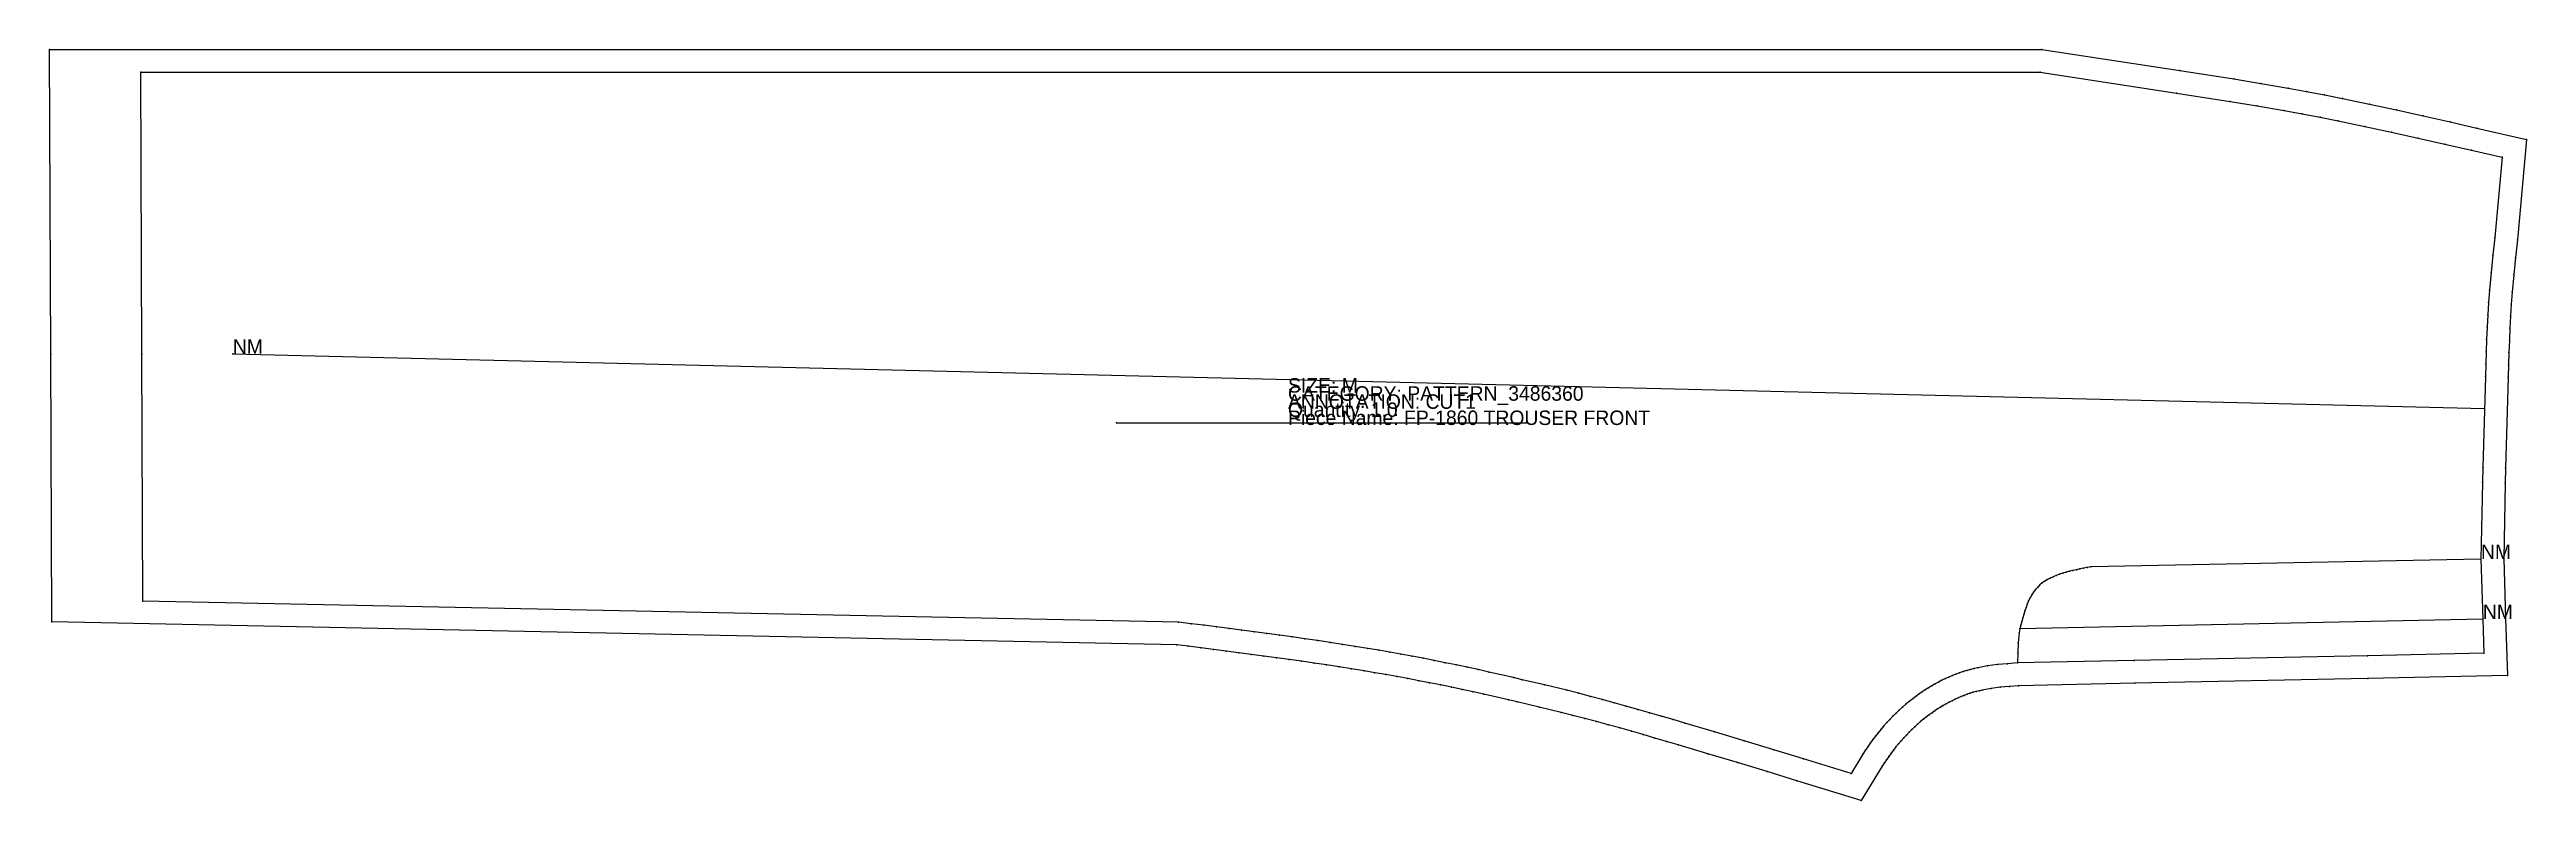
# Model space of a CAD drawing. Extents: x 0 to 70.5, y -94.6 to 1.4.
# Drawn here: x 27.68 to 70.5, y -94.56 to -81.58 of the extents above.
import ezdxf

# ---------------------------------------------------------------- set-up
doc = ezdxf.new("R2010")
doc.units = 0

# ---------------------------------------------------------------- blocks, each defined once
blk = doc.blocks.new('FP-1860 TROUSER FRONT_M')
at = {"layer": '1'}
for points in [[(27.7177, -91.4767), (27.6979, -86.845), (27.6781, -81.5789)], [(27.6781, -81.5789), (62.1186, -81.5789), (64.5063, -81.944), (65.4376, -82.0884), (65.9079, -82.1652), (66.3787, -82.2466), (66.6933, -82.3043), (67.0069, -82.3643), (67.3201, -82.4265), (67.7857, -82.5227), (68.2496, -82.6224), (68.7138, -82.7251), (69.1772, -82.8301), (69.6394, -82.9362), (70.4985, -83.1349)], [(70.4985, -83.1349), (70.3435, -84.8677)], [(70.3435, -84.8677), (70.3091, -85.1749), (70.2776, -85.4749), (70.2507, -85.7736), (70.2354, -85.9807), (70.2228, -86.189), (70.2124, -86.3983), (70.2037, -86.6087), (70.1962, -86.8199), (70.1898, -87.0319), (70.1836, -87.2454), (70.138, -88.8166), (70.13, -89.0755), (70.1057, -90.3855), (70.1387, -91.4145), (70.1387, -91.4145), (70.1705, -92.4027)], [(58.9986, -94.5627), (57.8859, -94.2209), (57.3733, -94.0643), (56.8611, -93.9089), (56.3487, -93.7549), (55.8355, -93.6022), (55.6334, -93.5427), (55.4307, -93.4833), (55.2285, -93.4246), (55.0262, -93.3667), (54.8241, -93.3095), (54.6219, -93.2533), (54.4197, -93.1983), (54.2173, -93.1442), (54.015, -93.0916), (53.8128, -93.0405), (53.4312, -92.9478), (53.0479, -92.8575), (53.0474, -92.8573), (52.8981, -92.8224), (52.4766, -92.7259), (52.2894, -92.6846), (52.1016, -92.6441), (51.9135, -92.6046), (51.7254, -92.566), (51.5369, -92.5284), (51.3482, -92.4916), (51.1594, -92.4558), (50.9706, -92.421), (50.7814, -92.3871), (50.5919, -92.354), (50.4025, -92.322), (50.187, -92.2866), (49.9713, -92.2523), (49.7553, -92.2191), (49.5391, -92.1867), (49.3226, -92.1552), (49.1059, -92.1245), (48.8889, -92.0946), (48.6716, -92.0651), (48.4542, -92.0363), (48.2369, -92.0079), (48.019, -91.9799), (47.8009, -91.9522), (47.5824, -91.9247), (47.3637, -91.8973), (47.1653, -91.8724), (27.7177, -91.4767)], [(70.1705, -92.4027), (67.7571, -92.4527), (67.7571, -92.4527), (63.7269, -92.5363), (63.7269, -92.5363), (61.7197, -92.5779), (61.5612, -92.5901), (61.3989, -92.6054), (61.244, -92.6253), (61.0914, -92.653), (61.0401, -92.6644), (60.9868, -92.6778), (60.9339, -92.6927), (60.8807, -92.7092), (60.8281, -92.727), (60.7758, -92.7462), (60.7235, -92.767), (60.6716, -92.7891), (60.6198, -92.8127), (60.5682, -92.8376), (60.5176, -92.8635), (60.4671, -92.8909), (60.4169, -92.9196), (60.3674, -92.9493), (60.3184, -92.9802), (60.2699, -93.0123), (60.2224, -93.0452), (60.1752, -93.0794), (60.1288, -93.1144), (60.0758, -93.1563), (60.0241, -93.1993), (59.9731, -93.2435), (59.9232, -93.2889), (59.8741, -93.3355), (59.826, -93.3833), (59.7787, -93.4322), (59.7323, -93.4821), (59.687, -93.533), (59.6425, -93.585), (59.5988, -93.6381), (59.556, -93.6921), (59.5142, -93.7467), (59.4733, -93.8024), (59.4333, -93.8589), (59.3942, -93.916), (59.3584, -93.9705), (58.9986, -94.5627)]]:
    blk.add_lwpolyline(points, dxfattribs=at)
at = {"layer": '14'}
for points in [[(29.291, -91.1149), (29.2727, -86.839), (29.2544, -81.9726)], [(29.2544, -81.9726), (62.0887, -81.9726), (64.4464, -82.3331), (65.3758, -82.4772), (65.8427, -82.5534), (66.3097, -82.6342), (66.6209, -82.6912), (66.9316, -82.7507), (67.242, -82.8123), (67.7045, -82.9079), (68.1657, -83.007), (68.6278, -83.1093), (69.0897, -83.2139), (69.5507, -83.3197), (70.0759, -83.4412)], [(70.0759, -83.4412), (69.9518, -84.8282)], [(69.9518, -84.8282), (69.9177, -85.1324), (69.8858, -85.4367), (69.8583, -85.7414), (69.8426, -85.9543), (69.8297, -86.1673), (69.8191, -86.3804), (69.8103, -86.5936), (69.8028, -86.807), (69.7963, -87.0204), (69.7901, -87.2339), (69.7445, -88.8045), (69.7365, -89.0658), (69.7119, -90.3881), (69.7452, -91.4271), (69.7452, -91.4271), (69.7642, -92.0173)], [(58.8213, -94.0963), (58.001, -93.8443), (57.488, -93.6876), (56.9749, -93.532), (56.4615, -93.3777), (55.9473, -93.2247), (55.7441, -93.1648), (55.5409, -93.1053), (55.3376, -93.0463), (55.134, -92.988), (54.9304, -92.9304), (54.7264, -92.8737), (54.5222, -92.8181), (54.3177, -92.7635), (54.1128, -92.7102), (53.9075, -92.6583), (53.5229, -92.5649), (53.1377, -92.4741), (53.1377, -92.4741), (52.9869, -92.4388), (52.563, -92.3418), (52.3734, -92.2999), (52.1836, -92.259), (51.9936, -92.2191), (51.8035, -92.1801), (51.6131, -92.1421), (51.4226, -92.105), (51.2319, -92.0688), (51.041, -92.0336), (50.85, -91.9994), (50.6587, -91.966), (50.4673, -91.9336), (50.2498, -91.8979), (50.0322, -91.8633), (49.8144, -91.8298), (49.5966, -91.7972), (49.3786, -91.7655), (49.1605, -91.7346), (48.9423, -91.7045), (48.724, -91.6749), (48.5056, -91.6459), (48.2872, -91.6174), (48.0687, -91.5893), (47.8501, -91.5615), (47.6314, -91.534), (47.4127, -91.5066), (47.1939, -91.4792), (29.291, -91.1149)], [(69.7642, -92.0173), (67.749, -92.0591), (67.749, -92.0591), (63.7188, -92.1427), (63.7188, -92.1427), (61.7005, -92.1845), (61.5277, -92.1978), (61.3554, -92.214), (61.1837, -92.2361), (61.0134, -92.267), (60.9493, -92.2813), (60.8856, -92.2973), (60.8223, -92.3151), (60.7594, -92.3346), (60.697, -92.3557), (60.6351, -92.3785), (60.5737, -92.4029), (60.5129, -92.4288), (60.4527, -92.4562), (60.393, -92.485), (60.334, -92.5152), (60.2756, -92.5469), (60.218, -92.5798), (60.161, -92.614), (60.1048, -92.6495), (60.0494, -92.6861), (59.9948, -92.7239), (59.941, -92.7629), (59.8881, -92.8029), (59.8281, -92.8503), (59.7693, -92.8991), (59.7116, -92.9492), (59.6552, -93.0005), (59.5999, -93.053), (59.5458, -93.1067), (59.4929, -93.1614), (59.4411, -93.2172), (59.3905, -93.274), (59.341, -93.3318), (59.2926, -93.3906), (59.2453, -93.4502), (59.1992, -93.5106), (59.1541, -93.5719), (59.1102, -93.6339), (59.0673, -93.6966), (59.0256, -93.76), (58.8213, -94.0963)]]:
    blk.add_lwpolyline(points, dxfattribs=at)
at = {"layer": '2'}
for p in [(27.6781, -81.5789), (27.6781, -81.5789), (62.1186, -81.5789), (29.2544, -81.9726), (29.2544, -81.9726), (62.0887, -81.9726), (70.0759, -83.4412), (70.0759, -83.4412), (70.4985, -83.1349), (70.4985, -83.1349), (69.9518, -84.8282), (69.9518, -84.8282), (70.3435, -84.8677), (70.3435, -84.8677), (27.6979, -86.845), (29.2727, -86.839), (30.8475, -86.839), (46.1218, -88.0344), (53.2085, -88.0344), (69.7741, -87.7847), (69.7365, -89.0658), (70.13, -89.0755), (62.9662, -90.5233), (69.7119, -90.3881), (69.7119, -90.3881), (70.1057, -90.3855), (29.291, -91.1149), (29.291, -91.1149), (27.7177, -91.4767), (27.7177, -91.4767), (47.1939, -91.4792), (61.7428, -91.5945), (69.7452, -91.4271), (69.7452, -91.4271), (70.1387, -91.4145), (47.1653, -91.8724), (61.7268, -91.6622), (67.749, -92.0591), (69.7642, -92.0173), (69.7642, -92.0173), (53.1377, -92.4741), (53.1377, -92.4741), (61.1837, -92.2361), (61.7005, -92.1845), (61.7005, -92.1845), (63.7188, -92.1427), (67.7571, -92.4527), (70.1705, -92.4027), (70.1705, -92.4027), (53.0479, -92.8575), (61.244, -92.6253), (61.7197, -92.5779), (63.7269, -92.5363), (58.8213, -94.0963), (58.8213, -94.0963), (58.9986, -94.5627), (58.9986, -94.5627)]:
    blk.add_point(p, dxfattribs=at)
at = {"layer": '3'}
for p in [(64.5063, -81.944), (65.4376, -82.0884), (65.9079, -82.1652), (64.4464, -82.3331), (65.3758, -82.4772), (65.8427, -82.5534), (66.3097, -82.6342), (66.3787, -82.2466), (66.6933, -82.3043), (67.0069, -82.3643), (67.3201, -82.4265), (67.7857, -82.5227), (68.2496, -82.6224), (66.6209, -82.6912), (66.9316, -82.7507), (67.242, -82.8123), (67.7045, -82.9079), (68.1657, -83.007), (68.7138, -82.7251), (69.1772, -82.8301), (69.6394, -82.9362), (68.6278, -83.1093), (69.0897, -83.2139), (69.5507, -83.3197), (69.9177, -85.1324), (70.3091, -85.1749), (69.8858, -85.4367), (70.2776, -85.4749), (69.8426, -85.9543), (69.8583, -85.7414), (70.2354, -85.9807), (70.2507, -85.7736), (69.8191, -86.3804), (69.8297, -86.1673), (70.2124, -86.3983), (70.2228, -86.189), (69.8028, -86.807), (69.8103, -86.5936), (70.1962, -86.8199), (70.2037, -86.6087), (69.7901, -87.2339), (69.7963, -87.0204), (70.1836, -87.2454), (70.1898, -87.0319), (69.7445, -88.8045), (70.138, -88.8166), (62.1725, -90.7716), (62.2187, -90.7432), (62.2673, -90.7171), (62.318, -90.6933), (62.3707, -90.6715), (62.4252, -90.6514), (62.4813, -90.6331), (62.5387, -90.6162), (62.5975, -90.6005), (62.6573, -90.586), (62.718, -90.5724), (62.7794, -90.5595), (62.8414, -90.5471), (62.9037, -90.5351), (61.8687, -91.1678), (61.8926, -91.1123), (61.9186, -91.059), (61.9471, -91.0082), (61.9782, -90.9601), (62.0122, -90.9149), (62.0493, -90.8729), (62.0876, -90.8363), (62.1287, -90.8026), (47.4127, -91.5066), (47.6314, -91.534), (47.8501, -91.5615), (48.0687, -91.5893), (48.2872, -91.6174), (61.742, -91.5978), (61.7575, -91.5337), (61.7734, -91.47), (61.79, -91.4071), (61.8077, -91.3452), (61.8265, -91.2845), (61.8467, -91.2253), (69.7452, -91.4271), (70.1387, -91.4145), (47.3637, -91.8973), (47.5824, -91.9247), (47.8009, -91.9522), (48.019, -91.9799), (48.2369, -92.0079), (48.4542, -92.0363), (48.5056, -91.6459), (48.724, -91.6749), (48.9423, -91.7045), (49.1605, -91.7346), (49.3786, -91.7655), (49.5966, -91.7972), (49.8144, -91.8298), (50.0322, -91.8633), (50.2498, -91.8979), (50.4673, -91.9336), (50.6587, -91.966), (50.85, -91.9994), (51.041, -92.0336), (61.7047, -92.0103), (61.7123, -91.8362), (67.749, -92.0591), (48.6716, -92.0651), (48.8889, -92.0946), (49.1059, -92.1245), (49.3226, -92.1552), (49.5391, -92.1867), (49.7553, -92.2191), (49.9713, -92.2523), (50.187, -92.2866), (50.4025, -92.322), (50.5919, -92.354), (50.7814, -92.3871), (50.9706, -92.421), (51.1594, -92.4558), (51.2319, -92.0688), (51.3482, -92.4916), (51.4226, -92.105), (51.6131, -92.1421), (51.8035, -92.1801), (51.9936, -92.2191), (52.1836, -92.259), (52.3734, -92.2999), (52.563, -92.3418), (52.9869, -92.4388), (60.393, -92.485), (60.4527, -92.4562), (60.5129, -92.4288), (60.5737, -92.4029), (60.6351, -92.3785), (60.697, -92.3557), (60.7594, -92.3346), (60.8223, -92.3151), (60.8856, -92.2973), (60.9493, -92.2813), (61.0134, -92.267), (61.3554, -92.214), (61.5277, -92.1978), (63.7188, -92.1427), (67.7571, -92.4527), (51.5369, -92.5284), (51.7254, -92.566), (51.9135, -92.6046), (52.1016, -92.6441), (52.2894, -92.6846), (52.4766, -92.7259), (52.8981, -92.8224), (53.0474, -92.8573), (53.5229, -92.5649), (53.9075, -92.6583), (54.1128, -92.7102), (54.3177, -92.7635), (54.5222, -92.8181), (54.7264, -92.8737), (59.7693, -92.8991), (59.8281, -92.8503), (59.8881, -92.8029), (59.941, -92.7629), (59.9948, -92.7239), (60.0494, -92.6861), (60.1048, -92.6495), (60.161, -92.614), (60.218, -92.5798), (60.2756, -92.5469), (60.334, -92.5152), (60.4169, -92.9196), (60.4671, -92.8909), (60.5176, -92.8635), (60.5682, -92.8376), (60.6198, -92.8127), (60.6716, -92.7891), (60.7235, -92.767), (60.7758, -92.7462), (60.8281, -92.727), (60.8807, -92.7092), (60.9339, -92.6927), (60.9868, -92.6778), (61.0401, -92.6644), (61.0914, -92.653), (61.3989, -92.6054), (61.5612, -92.5901), (63.7269, -92.5363), (53.4312, -92.9478), (53.8128, -93.0405), (54.015, -93.0916), (54.2173, -93.1442), (54.4197, -93.1983), (54.6219, -93.2533), (54.8241, -93.3095), (54.9304, -92.9304), (55.134, -92.988), (55.3376, -93.0463), (55.5409, -93.1053), (55.7441, -93.1648), (55.9473, -93.2247), (59.341, -93.3318), (59.3905, -93.274), (59.4411, -93.2172), (59.4929, -93.1614), (59.5458, -93.1067), (59.5999, -93.053), (59.6552, -93.0005), (59.7116, -92.9492), (59.8741, -93.3355), (59.9232, -93.2889), (59.9731, -93.2435), (60.0241, -93.1993), (60.0758, -93.1563), (60.1288, -93.1144), (60.1752, -93.0794), (60.2224, -93.0452), (60.2699, -93.0123), (60.3184, -92.9802), (60.3674, -92.9493), (55.0262, -93.3667), (55.2285, -93.4246), (55.4307, -93.4833), (55.6334, -93.5427), (55.8355, -93.6022), (56.3487, -93.7549), (56.4615, -93.3777), (56.9749, -93.532), (57.488, -93.6876), (59.0256, -93.76), (59.0673, -93.6966), (59.1102, -93.6339), (59.1541, -93.5719), (59.1992, -93.5106), (59.2453, -93.4502), (59.2926, -93.3906), (59.5142, -93.7467), (59.556, -93.6921), (59.5988, -93.6381), (59.6425, -93.585), (59.687, -93.533), (59.7323, -93.4821), (59.7787, -93.4322), (59.826, -93.3833), (56.8611, -93.9089), (57.3733, -94.0643), (58.001, -93.8443), (59.3584, -93.9705), (59.3942, -93.916), (59.4333, -93.8589), (59.4733, -93.8024), (57.8859, -94.2209)]:
    blk.add_point(p, dxfattribs=at)
at = {"layer": '5'}
blk.add_line((46.1218, -88.0344), (53.2085, -88.0344), dxfattribs=at)
at = {"layer": '7'}
blk.add_line((46.1218, -88.0344), (53.2085, -88.0344), dxfattribs=at)
at = {"layer": '8'}
for p, q in [((30.8475, -86.839), (69.7741, -87.7847)), ((69.7452, -91.4271), (61.7428, -91.5945))]:
    blk.add_line(p, q, dxfattribs=at)
blk.add_lwpolyline([(69.7119, -90.3881), (62.9662, -90.5233), (62.9037, -90.5351), (62.8414, -90.5471), (62.7794, -90.5595), (62.718, -90.5724), (62.6573, -90.586), (62.5975, -90.6005), (62.5387, -90.6162), (62.4813, -90.6331), (62.4252, -90.6514), (62.3707, -90.6715), (62.318, -90.6933), (62.2673, -90.7171), (62.2187, -90.7432), (62.1725, -90.7716), (62.1287, -90.8026), (62.0876, -90.8363), (62.0493, -90.8729), (62.0122, -90.9149), (61.9782, -90.9601), (61.9471, -91.0082), (61.9186, -91.059), (61.8926, -91.1123), (61.8687, -91.1678), (61.8467, -91.2253), (61.8265, -91.2845), (61.8077, -91.3452), (61.79, -91.4071), (61.7734, -91.47), (61.7575, -91.5337), (61.742, -91.5978), (61.7268, -91.6622), (61.7123, -91.8362), (61.7047, -92.0103), (61.7005, -92.1845)], dxfattribs=at)
at = {"layer": '84'}
for points in [[(27.7177, -91.4767), (27.6979, -86.845), (27.6781, -81.5789)], [(27.6781, -81.5789), (62.1186, -81.5789), (64.5063, -81.944), (65.4376, -82.0884), (65.9079, -82.1652), (66.3787, -82.2466), (66.6933, -82.3043), (67.0069, -82.3643), (67.3201, -82.4265), (67.7857, -82.5227), (68.2496, -82.6224), (68.7138, -82.7251), (69.1772, -82.8301), (69.6394, -82.9362), (70.4985, -83.1349)], [(70.4985, -83.1349), (70.3435, -84.8677)], [(70.3435, -84.8677), (70.3091, -85.1749), (70.2776, -85.4749), (70.2507, -85.7736), (70.2354, -85.9807), (70.2228, -86.189), (70.2124, -86.3983), (70.2037, -86.6087), (70.1962, -86.8199), (70.1898, -87.0319), (70.1836, -87.2454), (70.138, -88.8166), (70.13, -89.0755), (70.1057, -90.3855), (70.1387, -91.4145), (70.1387, -91.4145), (70.1705, -92.4027)], [(58.9986, -94.5627), (57.8859, -94.2209), (57.3733, -94.0643), (56.8611, -93.9089), (56.3487, -93.7549), (55.8355, -93.6022), (55.6334, -93.5427), (55.4307, -93.4833), (55.2285, -93.4246), (55.0262, -93.3667), (54.8241, -93.3095), (54.6219, -93.2533), (54.4197, -93.1983), (54.2173, -93.1442), (54.015, -93.0916), (53.8128, -93.0405), (53.4312, -92.9478), (53.0479, -92.8575), (53.0474, -92.8573), (52.8981, -92.8224), (52.4766, -92.7259), (52.2894, -92.6846), (52.1016, -92.6441), (51.9135, -92.6046), (51.7254, -92.566), (51.5369, -92.5284), (51.3482, -92.4916), (51.1594, -92.4558), (50.9706, -92.421), (50.7814, -92.3871), (50.5919, -92.354), (50.4025, -92.322), (50.187, -92.2866), (49.9713, -92.2523), (49.7553, -92.2191), (49.5391, -92.1867), (49.3226, -92.1552), (49.1059, -92.1245), (48.8889, -92.0946), (48.6716, -92.0651), (48.4542, -92.0363), (48.2369, -92.0079), (48.019, -91.9799), (47.8009, -91.9522), (47.5824, -91.9247), (47.3637, -91.8973), (47.1653, -91.8724), (27.7177, -91.4767)], [(70.1705, -92.4027), (67.7571, -92.4527), (67.7571, -92.4527), (63.7269, -92.5363), (63.7269, -92.5363), (61.7197, -92.5779), (61.5612, -92.5901), (61.3989, -92.6054), (61.244, -92.6253), (61.0914, -92.653), (61.0401, -92.6644), (60.9868, -92.6778), (60.9339, -92.6927), (60.8807, -92.7092), (60.8281, -92.727), (60.7758, -92.7462), (60.7235, -92.767), (60.6716, -92.7891), (60.6198, -92.8127), (60.5682, -92.8376), (60.5176, -92.8635), (60.4671, -92.8909), (60.4169, -92.9196), (60.3674, -92.9493), (60.3184, -92.9802), (60.2699, -93.0123), (60.2224, -93.0452), (60.1752, -93.0794), (60.1288, -93.1144), (60.0758, -93.1563), (60.0241, -93.1993), (59.9731, -93.2435), (59.9232, -93.2889), (59.8741, -93.3355), (59.826, -93.3833), (59.7787, -93.4322), (59.7323, -93.4821), (59.687, -93.533), (59.6425, -93.585), (59.5988, -93.6381), (59.556, -93.6921), (59.5142, -93.7467), (59.4733, -93.8024), (59.4333, -93.8589), (59.3942, -93.916), (59.3584, -93.9705), (58.9986, -94.5627)]]:
    blk.add_lwpolyline(points, dxfattribs=at)
at = {"layer": '85'}
for points in [[(30.8475, -86.839), (69.7741, -87.7847)], [(69.7119, -90.3881), (62.9662, -90.5233), (62.9037, -90.5351), (62.8414, -90.5471), (62.7794, -90.5595), (62.718, -90.5724), (62.6573, -90.586), (62.5975, -90.6005), (62.5387, -90.6162), (62.4813, -90.6331), (62.4252, -90.6514), (62.3707, -90.6715), (62.318, -90.6933), (62.2673, -90.7171), (62.2187, -90.7432), (62.1725, -90.7716), (62.1287, -90.8026), (62.0876, -90.8363), (62.0493, -90.8729), (62.0122, -90.9149), (61.9782, -90.9601), (61.9471, -91.0082), (61.9186, -91.059), (61.8926, -91.1123), (61.8687, -91.1678), (61.8467, -91.2253), (61.8265, -91.2845), (61.8077, -91.3452), (61.79, -91.4071), (61.7734, -91.47), (61.7575, -91.5337), (61.742, -91.5978), (61.7268, -91.6622), (61.7123, -91.8362), (61.7047, -92.0103), (61.7005, -92.1845)], [(69.7452, -91.4271), (61.7428, -91.5945)]]:
    blk.add_lwpolyline(points, dxfattribs=at)
at = {"layer": '87'}
for points in [[(29.291, -91.1149), (29.2727, -86.839), (29.2544, -81.9726)], [(29.2544, -81.9726), (62.0887, -81.9726), (64.4464, -82.3331), (65.3758, -82.4772), (65.8427, -82.5534), (66.3097, -82.6342), (66.6209, -82.6912), (66.9316, -82.7507), (67.242, -82.8123), (67.7045, -82.9079), (68.1657, -83.007), (68.6278, -83.1093), (69.0897, -83.2139), (69.5507, -83.3197), (70.0759, -83.4412)], [(70.0759, -83.4412), (69.9518, -84.8282)], [(69.9518, -84.8282), (69.9177, -85.1324), (69.8858, -85.4367), (69.8583, -85.7414), (69.8426, -85.9543), (69.8297, -86.1673), (69.8191, -86.3804), (69.8103, -86.5936), (69.8028, -86.807), (69.7963, -87.0204), (69.7901, -87.2339), (69.7445, -88.8045), (69.7365, -89.0658), (69.7119, -90.3881), (69.7452, -91.4271), (69.7452, -91.4271), (69.7642, -92.0173)], [(58.8213, -94.0963), (58.001, -93.8443), (57.488, -93.6876), (56.9749, -93.532), (56.4615, -93.3777), (55.9473, -93.2247), (55.7441, -93.1648), (55.5409, -93.1053), (55.3376, -93.0463), (55.134, -92.988), (54.9304, -92.9304), (54.7264, -92.8737), (54.5222, -92.8181), (54.3177, -92.7635), (54.1128, -92.7102), (53.9075, -92.6583), (53.5229, -92.5649), (53.1377, -92.4741), (53.1377, -92.4741), (52.9869, -92.4388), (52.563, -92.3418), (52.3734, -92.2999), (52.1836, -92.259), (51.9936, -92.2191), (51.8035, -92.1801), (51.6131, -92.1421), (51.4226, -92.105), (51.2319, -92.0688), (51.041, -92.0336), (50.85, -91.9994), (50.6587, -91.966), (50.4673, -91.9336), (50.2498, -91.8979), (50.0322, -91.8633), (49.8144, -91.8298), (49.5966, -91.7972), (49.3786, -91.7655), (49.1605, -91.7346), (48.9423, -91.7045), (48.724, -91.6749), (48.5056, -91.6459), (48.2872, -91.6174), (48.0687, -91.5893), (47.8501, -91.5615), (47.6314, -91.534), (47.4127, -91.5066), (47.1939, -91.4792), (29.291, -91.1149)], [(69.7642, -92.0173), (67.749, -92.0591), (67.749, -92.0591), (63.7188, -92.1427), (63.7188, -92.1427), (61.7005, -92.1845), (61.5277, -92.1978), (61.3554, -92.214), (61.1837, -92.2361), (61.0134, -92.267), (60.9493, -92.2813), (60.8856, -92.2973), (60.8223, -92.3151), (60.7594, -92.3346), (60.697, -92.3557), (60.6351, -92.3785), (60.5737, -92.4029), (60.5129, -92.4288), (60.4527, -92.4562), (60.393, -92.485), (60.334, -92.5152), (60.2756, -92.5469), (60.218, -92.5798), (60.161, -92.614), (60.1048, -92.6495), (60.0494, -92.6861), (59.9948, -92.7239), (59.941, -92.7629), (59.8881, -92.8029), (59.8281, -92.8503), (59.7693, -92.8991), (59.7116, -92.9492), (59.6552, -93.0005), (59.5999, -93.053), (59.5458, -93.1067), (59.4929, -93.1614), (59.4411, -93.2172), (59.3905, -93.274), (59.341, -93.3318), (59.2926, -93.3906), (59.2453, -93.4502), (59.1992, -93.5106), (59.1541, -93.5719), (59.1102, -93.6339), (59.0673, -93.6966), (59.0256, -93.76), (58.8213, -94.0963)]]:
    blk.add_lwpolyline(points, dxfattribs=at)
at = {"layer": '1'}
for s, p in [('SIZE: M', (49.0883, -87.5108)), ('ANNOTATION: CUT1', (49.0883, -87.7908)), ('Quantity: 1,0', (49.0883, -87.9308)), ('CATEGORY: PATTERN_3486360', (49.0883, -87.6508)), ('Piece Name: FP-1860 TROUSER FRONT', (49.0883, -88.0708))]:
    blk.add_text(s, height=0.25, dxfattribs=at).set_placement(p)
at = {"layer": '8'}
for p in [(30.8475, -86.839), (69.7119, -90.3881), (69.7452, -91.4271)]:
    blk.add_text('NM', height=0.25, dxfattribs=at).set_placement(p)
at = {"layer": '85'}
for p in [(30.8475, -86.839), (69.7119, -90.3881), (69.7452, -91.4271)]:
    blk.add_text('NM', height=0.25, dxfattribs=at).set_placement(p)

msp = doc.modelspace()

# ---------------------------------------------------------------- block references
at = {"layer": '1'}
msp.add_blockref('FP-1860 TROUSER FRONT_M', (0, 0), dxfattribs=at)

doc.saveas('drawing.dxf')
